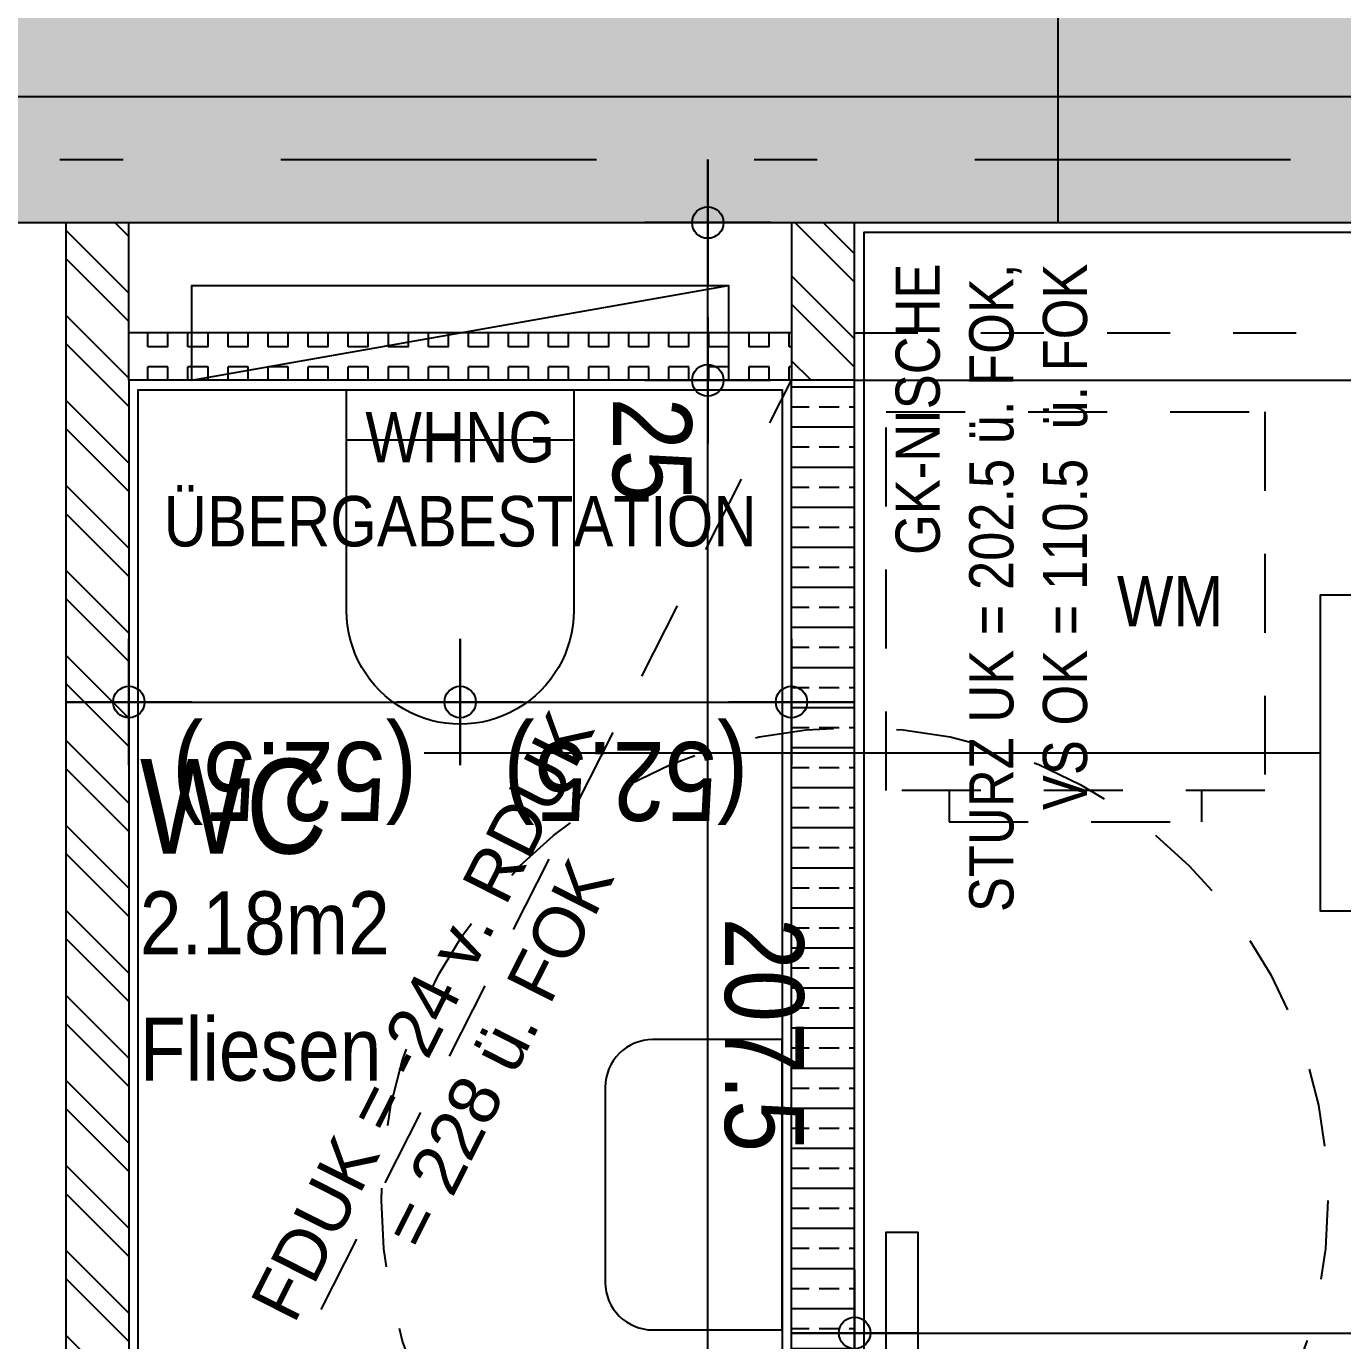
# Model space of a CAD drawing. Header units: millimetres. Extents: x 2834 to 2899, y 1629 to 1741.
# Drawn here: x 2885.495 to 2887.581, y 1683.216 to 1685.299 of the extents above; entities that cross this region are included whole.
import ezdxf
from ezdxf.enums import TextEntityAlignment as Align

# ---------------------------------------------------------------- set-up
doc = ezdxf.new("R2010")
doc.units = ezdxf.units.MM
for name, pattern in [('HIDDEN', [0.375, 0.25, -0.125]), ('HIDDEN2', [0.1875, 0.125, -0.0625]), ('STRICHPUNKT', [1, 0.5, -0.25, 0, -0.25])]:
    doc.linetypes.add(name, pattern=pattern)
for name, color, linetype in [('01-SYM-G00-L01-Aufbauten', 8, 'Continuous'), ('01-TXT---------M0', 1, 'Continuous'), ('01-TXT---------PP', 1, 'Continuous'), ('01-TXT-G00-L01-M0', 1, 'Continuous'), ('02-ANS-G00-L01-M0', 8, 'Continuous'), ('02-AXO-G00-L01-M0', 8, 'STRICHPUNKT'), ('02-DIM-G00-L01-ACHSEN', 8, 'Continuous'), ('02-DIM-G00-L01-M0', 8, 'Continuous'), ('02-DIM-G00-L01-ROHBAU', 8, 'Continuous'), ('02-FIL-G00-L01-LILA', 223, 'Continuous'), ('02-FIL-G00-L01-ORANGE', 40, 'Continuous'), ('02-FIL-G00-L01-STB', 8, 'Continuous'), ('02-FLI-G00-L01-M0', 141, 'Continuous'), ('02-HID-G00-L01-M0', 8, 'HIDDEN2'), ('02-TWA-G00-L01-M0', 4, 'Continuous'), ('02-ZWA-G00-L01-M0', 2, 'Continuous'), ('03-HID-G00-L01-M0', 8, 'HIDDEN2'), ('03-TXT-G00-L01-M0', 8, 'Continuous'), ('07-BAR-G00-L01-M0', 8, 'HIDDEN2'), ('07-SAN-G00-L01-FBHZG-EVERT', 8, 'Continuous'), ('07-SAN-G00-L01-M0', 8, 'Continuous'), ('07-SYM-G00-L01-M0', 8, 'STRICHPUNKT')]:
    doc.layers.add(name, color=color, linetype=linetype)
doc.styles.add('ARIAL', font='arial.ttf', dxfattribs={"width": 0.85})
doc.styles.get("Standard").update_dxf_attribs({"font": 'arial.ttf'})
doc.dimstyles.new('pp chromy&schneider', dxfattribs={"dimscale": 0.005, "dimtxt": 25, "dimasz": 10, "dimexe": 0, "dimexo": 0, "dimgap": 5, "dimtad": 1, "dimdec": 1, "dimlfac": 100, "dimrnd": 0.1, "dimzin": 9, "dimdsep": 46, "dimtxsty": 'ARIAL', "dimblk": 'c&s kote', "dimcen": 0, "dimse1": 1, "dimse2": 1, "dimclrd": 8, "dimclrt": 8, "dimadec": 0, "dimazin": 0, "dimtfac": 0.75, "dimtdec": 1, "dimtix": 1, "dimtmove": 2, "dimatfit": 0, "dimldrblk": 'NONE', "dimfxl": 1, "dimtolj": 1, "dimlwd": -1, "dimarcsym": 0})
pattern_1 = [(135, (2809.0749, 1625.227625), (-0.06735192, -0.06735192), []), (135, (2809.0749, 1625.27253), (-0.06735192, -0.06735192), [])]

# ---------------------------------------------------------------- blocks, each defined once
blk = doc.blocks.new('01-SQM')
at = {"layer": '01-TXT---------M0', "color": 1, "style": 'ARIAL', "width": 0.85}
blk.add_attdef('ROOM', (0, 0), '', height=0.15, dxfattribs=at)
blk.add_attdef('AREA', text='', height=0.1, dxfattribs=at).set_placement((0, -0.06), align=Align.TOP_LEFT)
at = {"layer": '01-TXT---------PP', "color": 1, "style": 'ARIAL', "width": 0.85}
blk.add_attdef('NR', text='', height=0.15, dxfattribs=at).set_placement((-0.1173, 0), align=Align.RIGHT)
blk.add_attdef('FLOOR', text='', height=0.1, dxfattribs=at).set_placement((0, -0.26), align=Align.TOP_LEFT)
blk = doc.blocks.new('c&s kote')
at = {"color": 8}
for p, q in [((0, -2), (0, 2)), ((0, 2), (0, -2)), ((-2, 0), (2, 0)), ((2, 0), (-2, 0))]:
    blk.add_line(p, q, dxfattribs=at)
blk.add_circle((0, 0), 0.5, dxfattribs=at)
blk = doc.blocks.new('*D2117')
at = {"layer": '02-DIM-G00-L01-ROHBAU', "color": 8, "transparency": 16777216}
blk.add_line((2881.9875, 1687.0968), (2893.9875, 1687.0968), dxfattribs=at)
at = {"layer": 'Defpoints', "color": 0, "transparency": 16777216}
for p in [(2894.0375, 1687.0968), (2881.9375, 1685.1876), (2894.0375, 1685.1876)]:
    blk.add_point(p, dxfattribs=at)
at = {"layer": '02-DIM-G00-L01-ROHBAU', "color": 8, "transparency": 16777216, "xscale": 0.05, "yscale": 0.05, "zscale": 0.05, "rotation": 180}
blk.add_blockref('c&s kote', (2881.9375, 1687.0968), dxfattribs=at)
at = {"layer": '02-DIM-G00-L01-ROHBAU', "color": 8, "transparency": 16777216, "xscale": 0.05, "yscale": 0.05, "zscale": 0.05}
blk.add_blockref('c&s kote', (2894.0375, 1687.0968), dxfattribs=at)
at = {"layer": '02-DIM-G00-L01-ROHBAU', "color": 8, "transparency": 16777216, "insert": (2887.9875, 1687.0079), "char_height": 0.125, "attachment_point": 5, "rotation": 180, "style": 'ARIAL'}
blk.add_mtext('\\A1;1210', dxfattribs=at)
blk = doc.blocks.new('_None')
blk = doc.blocks.new('BodenWandaufbau')
blk.add_line((0.5972, -0.3907), (0.5972, -1.8107))
blk.add_lwpolyline([(0.5972, -0.3907), (0.8472, -0.3907), (0.8472, -0.1907), (0.3472, -0.1907), (0.3472, -0.3907)], close=True)
at = {"layer": '01-TXT---------M0', "color": 0, "style": 'ARIAL', "width": 0.85}
blk.add_attdef('NR', text='', height=0.1, rotation=0, dxfattribs=at).set_placement((0.5972, -0.2907), align=Align.MIDDLE)
blk = doc.blocks.new('07-WM')
at = {"linetype": 'HIDDEN', "ltscale": 0.5}
blk.add_lwpolyline([(0.05, -0.05), (0.05, -0.65), (0.65, -0.65), (0.65, -0.05)], close=True, dxfattribs=at)
blk.add_lwpolyline([(0.65, -0.15), (0.7, -0.15), (0.7, -0.55), (0.65, -0.55)], dxfattribs=at)
blk = doc.blocks.new('07-WC')
blk.add_lwpolyline([(-0.015, -0.18), (-0.365, -0.18, -1), (-0.365, 0.18, 0), (-0.015, 0.18), (-0.015, -0.18)], format="xyb", close=True)
blk.add_lwpolyline([(-0.095, -0.18), (-0.095, 0.18)])
blk = doc.blocks.new('07-WT-WC')
blk.add_lwpolyline([(1.005, -0.015), (1.005, -0.22, -0.414214), (0.93, -0.295), (0.62, -0.295, -0.414214), (0.545, -0.22), (0.545, -0.015)], format="xyb", close=True)
blk = doc.blocks.new('*D2169')
at = {"layer": '02-DIM-G00-L01-ROHBAU', "color": 8, "transparency": 16777216}
blk.add_line((2882.1875, 1686.9276), (2889.2275, 1686.9276), dxfattribs=at)
at = {"layer": 'Defpoints', "color": 0, "transparency": 16777216}
for p in [(2889.2775, 1686.9276), (2882.1375, 1684.9876), (2889.2775, 1684.9876)]:
    blk.add_point(p, dxfattribs=at)
at = {"layer": '02-DIM-G00-L01-ROHBAU', "color": 8, "transparency": 16777216, "xscale": 0.05, "yscale": 0.05, "zscale": 0.05, "rotation": 180}
blk.add_blockref('c&s kote', (2882.1375, 1686.9276), dxfattribs=at)
at = {"layer": '02-DIM-G00-L01-ROHBAU', "color": 8, "transparency": 16777216, "xscale": 0.05, "yscale": 0.05, "zscale": 0.05}
blk.add_blockref('c&s kote', (2889.2775, 1686.9276), dxfattribs=at)
at = {"layer": '02-DIM-G00-L01-ROHBAU', "color": 8, "transparency": 16777216, "insert": (2885.7075, 1686.8399), "char_height": 0.125, "attachment_point": 5, "rotation": 180, "style": 'ARIAL'}
blk.add_mtext('\\A1;714', dxfattribs=at)
blk = doc.blocks.new('*D2421')
at = {"layer": '02-DIM-G00-L01-M0', "color": 8, "transparency": 16777216}
blk.add_line((2886.8575, 1683.2276), (2888.2575, 1683.2276), dxfattribs=at)
at = {"layer": 'Defpoints', "color": 0, "transparency": 16777216}
for p in [(2886.8075, 1684.7376), (2888.3075, 1684.7376), (2888.3075, 1683.2276)]:
    blk.add_point(p, dxfattribs=at)
at = {"layer": '02-DIM-G00-L01-M0', "color": 8, "transparency": 16777216, "xscale": 0.05, "yscale": 0.05, "zscale": 0.05, "rotation": 180}
blk.add_blockref('c&s kote', (2886.8075, 1683.2276), dxfattribs=at)
at = {"layer": '02-DIM-G00-L01-M0', "color": 8, "transparency": 16777216, "xscale": 0.05, "yscale": 0.05, "zscale": 0.05}
blk.add_blockref('c&s kote', (2888.3075, 1683.2276), dxfattribs=at)
at = {"layer": '02-DIM-G00-L01-M0', "color": 8, "transparency": 16777216, "insert": (2887.5575, 1683.1388), "char_height": 0.125, "attachment_point": 5, "rotation": 180, "style": 'ARIAL'}
blk.add_mtext('\\A1;150', dxfattribs=at)
blk = doc.blocks.new('*D2429')
at = {"layer": '02-DIM-G00-L01-M0', "color": 8, "transparency": 16777216}
blk.add_line((2886.5749, 1682.7126), (2886.5749, 1684.6876), dxfattribs=at)
at = {"layer": 'Defpoints', "color": 0, "transparency": 16777216}
for p in [(2886.3575, 1684.7376), (2886.5749, 1684.7376), (2886.3575, 1682.6626)]:
    blk.add_point(p, dxfattribs=at)
at = {"layer": '02-DIM-G00-L01-M0', "color": 8, "transparency": 16777216, "xscale": 0.05, "yscale": 0.05, "zscale": 0.05}
for p, rotation in [((2886.5749, 1684.7376), 89.99999999999999), ((2886.5749, 1682.6626), 270)]:
    blk.add_blockref('c&s kote', p, dxfattribs=dict(at, rotation=rotation))
at = {"layer": '02-DIM-G00-L01-M0', "color": 8, "transparency": 16777216, "insert": (2886.6637, 1683.7001), "char_height": 0.125, "attachment_point": 5, "rotation": 270, "style": 'ARIAL'}
blk.add_mtext('\\A1;207.5', dxfattribs=at)
blk = doc.blocks.new('*D2430')
at = {"layer": '02-DIM-G00-L01-M0', "color": 8, "transparency": 16777216}
for p, q in [((2886.5749, 1685.0376), (2886.5749, 1685.0876)), ((2886.5749, 1684.7376), (2886.5749, 1684.9876)), ((2886.5749, 1684.6876), (2886.5749, 1684.6376))]:
    blk.add_line(p, q, dxfattribs=at)
at = {"layer": 'Defpoints', "color": 0, "transparency": 16777216}
for p in [(2886.3325, 1684.9876), (2886.5749, 1684.9876), (2886.3575, 1684.7376)]:
    blk.add_point(p, dxfattribs=at)
at = {"layer": '02-DIM-G00-L01-M0', "color": 8, "transparency": 16777216, "xscale": 0.05, "yscale": 0.05, "zscale": 0.05}
for p, rotation in [((2886.5749, 1684.9876), 270), ((2886.5749, 1684.7376), 89.99999999999999)]:
    blk.add_blockref('c&s kote', p, dxfattribs=dict(at, rotation=rotation))
at = {"layer": '02-DIM-G00-L01-M0', "color": 8, "transparency": 16777216, "insert": (2886.4861, 1684.6276), "char_height": 0.125, "attachment_point": 5, "rotation": 270, "style": 'ARIAL'}
blk.add_mtext('\\A1;25', dxfattribs=at)
blk = doc.blocks.new('*D2761')
at = {"layer": '02-DIM-G00-L01-M0', "color": 8, "transparency": 16777216}
blk.add_line((2885.7075, 1684.2276), (2886.1325, 1684.2276), dxfattribs=at)
at = {"layer": 'Defpoints', "color": 0, "transparency": 16777216}
for p in [(2885.6575, 1684.7376), (2886.1825, 1684.7376), (2886.1825, 1684.2276)]:
    blk.add_point(p, dxfattribs=at)
at = {"layer": '02-DIM-G00-L01-M0', "color": 8, "transparency": 16777216, "xscale": 0.05, "yscale": 0.05, "zscale": 0.05, "rotation": 180}
blk.add_blockref('c&s kote', (2885.6575, 1684.2276), dxfattribs=at)
at = {"layer": '02-DIM-G00-L01-M0', "color": 8, "transparency": 16777216, "xscale": 0.05, "yscale": 0.05, "zscale": 0.05}
blk.add_blockref('c&s kote', (2886.1825, 1684.2276), dxfattribs=at)
at = {"layer": '02-DIM-G00-L01-M0', "color": 8, "transparency": 16777216, "insert": (2885.92, 1684.1207), "char_height": 0.125, "attachment_point": 5, "rotation": 180, "style": 'ARIAL'}
blk.add_mtext('\\A1;(52.5)', dxfattribs=at)
blk = doc.blocks.new('*D2762')
at = {"layer": '02-DIM-G00-L01-M0', "color": 8, "transparency": 16777216}
blk.add_line((2886.2325, 1684.2276), (2886.6575, 1684.2276), dxfattribs=at)
at = {"layer": 'Defpoints', "color": 0, "transparency": 16777216}
for p in [(2886.1825, 1684.7376), (2886.7075, 1684.7376), (2886.7075, 1684.2276)]:
    blk.add_point(p, dxfattribs=at)
at = {"layer": '02-DIM-G00-L01-M0', "color": 8, "transparency": 16777216, "xscale": 0.05, "yscale": 0.05, "zscale": 0.05, "rotation": 180}
blk.add_blockref('c&s kote', (2886.1825, 1684.2276), dxfattribs=at)
at = {"layer": '02-DIM-G00-L01-M0', "color": 8, "transparency": 16777216, "xscale": 0.05, "yscale": 0.05, "zscale": 0.05}
blk.add_blockref('c&s kote', (2886.7075, 1684.2276), dxfattribs=at)
at = {"layer": '02-DIM-G00-L01-M0', "color": 8, "transparency": 16777216, "insert": (2886.445, 1684.1207), "char_height": 0.125, "attachment_point": 5, "rotation": 180, "style": 'ARIAL'}
blk.add_mtext('\\A1;(52.5)', dxfattribs=at)
blk = doc.blocks.new('*D1980')
at = {"layer": '02-DIM-G00-L01-ACHSEN', "color": 8, "transparency": 16777216}
blk.add_arc((2895.1875, 1685.0876), 0.3783, 7.5792, 82.4208, dxfattribs=at)
at = {"layer": 'Defpoints', "color": 0, "transparency": 16777216}
for p in [(2895.1875, 1687.5513), (2895.5151, 1685.2768), (2863.8983, 1685.0876), (2897.5875, 1685.0876), (2895.1875, 1652.6239)]:
    blk.add_point(p, dxfattribs=at)
at = {"layer": '02-DIM-G00-L01-ACHSEN', "color": 8, "transparency": 16777216, "xscale": 0.05, "yscale": 0.05, "zscale": 0.05}
for p, rotation in [((2895.1875, 1685.4659), 176.2103799026569), ((2895.5658, 1685.0876), 273.7896200986746)]:
    blk.add_blockref('c&s kote', p, dxfattribs=dict(at, rotation=rotation))
at = {"layer": '02-DIM-G00-L01-ACHSEN', "color": 8, "transparency": 16777216, "insert": (2895.5178, 1685.4179), "char_height": 0.125, "attachment_point": 5, "rotation": 315, "style": 'ARIAL'}
blk.add_mtext('\\A1;90.00°', dxfattribs=at)
blk = doc.blocks.new('*D1938')
at = {"layer": '02-DIM-G00-L01-ACHSEN', "color": 8, "transparency": 16777216}
blk.add_arc((2867.0178, 1655.6943), 0.9468, 182.3387, 266.9683, dxfattribs=at)
at = {"layer": 'Defpoints', "color": 0, "transparency": 16777216}
for p in [(2867.0208, 1686.2513), (2863.9749, 1655.7308), (2897.5875, 1655.3274), (2866.1941, 1655.2275), (2867.0175, 1652.6239)]:
    blk.add_point(p, dxfattribs=at)
at = {"layer": '02-DIM-G00-L01-ACHSEN', "color": 8, "transparency": 16777216, "xscale": 0.05, "yscale": 0.05, "zscale": 0.05}
for p, rotation in [((2866.0711, 1655.7056), 90.82557498945935), ((2867.0177, 1654.7475), 358.4814073577396)]:
    blk.add_blockref('c&s kote', p, dxfattribs=dict(at, rotation=rotation))
at = {"layer": '02-DIM-G00-L01-ACHSEN', "color": 8, "transparency": 16777216, "insert": (2866.4075, 1655.0913), "char_height": 0.125, "attachment_point": 5, "rotation": 314.6535, "style": 'ARIAL'}
blk.add_mtext('\\A1;90.68°', dxfattribs=at)
blk = doc.blocks.new('*D1939')
at = {"layer": '02-DIM-G00-L01-ACHSEN', "color": 8, "transparency": 16777216}
blk.add_arc((2895.1875, 1655.3562), 0.9163, 273.127, 356.1855, dxfattribs=at)
at = {"layer": 'Defpoints', "color": 0, "transparency": 16777216}
for p in [(2895.1875, 1687.5513), (2863.9749, 1655.7308), (2897.5875, 1655.3274), (2895.6425, 1654.5609), (2895.1875, 1652.6239)]:
    blk.add_point(p, dxfattribs=at)
at = {"layer": '02-DIM-G00-L01-ACHSEN', "color": 8, "transparency": 16777216, "xscale": 0.05, "yscale": 0.05, "zscale": 0.05}
for p, rotation in [((2896.1037, 1655.3452), 87.74900272412883), ((2895.1875, 1654.44), 181.5634809221231)]:
    blk.add_blockref('c&s kote', p, dxfattribs=dict(at, rotation=rotation))
at = {"layer": '02-DIM-G00-L01-ACHSEN', "color": 8, "transparency": 16777216, "insert": (2895.894, 1654.6413), "char_height": 0.125, "attachment_point": 5, "rotation": 224.6562, "style": 'ARIAL'}
blk.add_mtext('\\A1;89.31°', dxfattribs=at)
blk = doc.blocks.new('*D2002')
at = {"layer": '02-DIM-G00-L01-ROHBAU', "color": 8, "transparency": 16777216}
blk.add_line((2882.1875, 1686.7276), (2888.3625, 1686.7276), dxfattribs=at)
at = {"layer": 'Defpoints', "color": 0, "transparency": 16777216}
for p in [(2888.4125, 1686.7276), (2882.1375, 1684.9876), (2888.4125, 1684.9876)]:
    blk.add_point(p, dxfattribs=at)
at = {"layer": '02-DIM-G00-L01-ROHBAU', "color": 8, "transparency": 16777216, "xscale": 0.05, "yscale": 0.05, "zscale": 0.05, "rotation": 180}
blk.add_blockref('c&s kote', (2882.1375, 1686.7276), dxfattribs=at)
at = {"layer": '02-DIM-G00-L01-ROHBAU', "color": 8, "transparency": 16777216, "xscale": 0.05, "yscale": 0.05, "zscale": 0.05}
blk.add_blockref('c&s kote', (2888.4125, 1686.7276), dxfattribs=at)
at = {"layer": '02-DIM-G00-L01-ROHBAU', "color": 8, "transparency": 16777216, "insert": (2885.275, 1686.6388), "char_height": 0.125, "attachment_point": 5, "rotation": 180, "style": 'ARIAL'}
blk.add_mtext('\\A1;627.5', dxfattribs=at)

msp = doc.modelspace()

# ---------------------------------------------------------------- hatches: boundary and pattern name
at = {"layer": '02-FIL-G00-L01-LILA'}
h = msp.add_hatch(dxfattribs=at)
h.set_pattern_fill('HONEY', color=256, scale=0.01, angle=107.0465, style=0)
h.set_pattern_definition([(90, (2924.074902, 1670.227625), (-0.0274963, 0.047625), [0.03175, -0.0635]), (210, (2924.074902, 1670.227625), (-0.02749631, -0.047624994), [0.03175, -0.0635]), (150, (2924.074902, 1670.227625), (-0.05499261, 6e-09), [-0.0635, 0.03175])])
h.paths.add_polyline_path([(2881.7375, 1685.3576), (2881.9375, 1685.1876), (2894.0375, 1685.1876), (2894.0376, 1684.1176), (2894.0375, 1684.1176), (2894.0375, 1684.0476), (2894.2375, 1684.0476), (2894.2375, 1685.3576), (2894.0375, 1685.3576)])
at = {"layer": '02-FIL-G00-L01-ORANGE'}
h = msp.add_hatch(dxfattribs=at)
h.set_pattern_fill('ANSI32', color=256, scale=0.01, angle=197.0465, style=0)
h.set_pattern_definition(pattern_1)
h.paths.add_polyline_path([(2885.6575, 1684.9876), (2885.5575, 1684.9876), (2885.5575, 1684.7376), (2885.6575, 1684.7376)])
h = msp.add_hatch(dxfattribs=at)
h.set_pattern_fill('ANSI32', color=256, scale=0.01, angle=197.0465, style=0)
h.set_pattern_definition(pattern_1)
h.paths.add_polyline_path([(2886.8075, 1684.9876), (2886.7075, 1684.9876), (2886.7075, 1684.7376), (2886.8075, 1684.7376)])
h = msp.add_hatch(dxfattribs=at)
h.set_pattern_fill('SQUARE', color=256, scale=0.01, angle=197.0465, style=0)
h.set_pattern_definition([(90, (2809.074902, 1625.227625), (-0.03175, 0), [0.03175, -0.03175]), (180, (2809.074902, 1625.227625), (0, -0.03175), [0.03175, -0.03175])])
h.paths.add_polyline_path([(2886.7075, 1684.7376), (2886.7075, 1684.8126), (2885.6575, 1684.8126), (2885.6575, 1684.7376)])
h = msp.add_hatch(dxfattribs=at)
h.set_pattern_fill('ANSI32', color=256, scale=0.01, angle=197.0465, style=0)
h.set_pattern_definition(pattern_1)
h.paths.add_polyline_path([(2885.5575, 1684.7376), (2885.5575, 1682.4576), (2885.6575, 1682.4576), (2885.6575, 1682.5626), (2885.7375, 1682.5626), (2885.7375, 1682.6626), (2885.6575, 1682.6626), (2885.6575, 1684.7376)])
h = msp.add_hatch(dxfattribs=at)
h.set_pattern_fill('BRASS', color=256, scale=0.01, angle=107.0465, style=0)
h.set_pattern_definition([(0, (2809.0749, 1625.227625), (0, 0.0635), []), (0, (2809.0749, 1625.259375), (0, 0.0635), [0.03175, -0.015875])])
h.paths.add_polyline_path([(2886.8075, 1684.7376), (2886.7075, 1684.7376), (2886.7075, 1682.6876), (2886.8075, 1682.6876)])
at = {"layer": '02-FIL-G00-L01-STB'}
h = msp.add_hatch(dxfattribs=at)
h.set_pattern_fill('ANSI33', color=256, scale=0.02, angle=107.0465, style=0)
h.set_pattern_definition([(44.70755, (2812.24186, 1647.49316), (-0.08934302, 0.09025976), []), (44.70755, (2812.33166, 1647.4927), (-0.08934302, 0.09025976), [0.0635, -0.03175])])
h.paths.add_polyline_path([(2894.0376, 1684.1176), (2894.0375, 1685.1876), (2881.9375, 1685.1876), (2881.9375, 1684.1376), (2882.0175, 1684.1376), (2882.1375, 1684.1376), (2882.1375, 1684.9876), (2889.2775, 1684.9876), (2889.2775, 1682.6126), (2889.4775, 1682.6126), (2889.4775, 1684.9876), (2893.8375, 1684.9876), (2893.8376, 1684.1176)])

# ---------------------------------------------------------------- linework, layer by layer
at = {"layer": '02-ANS-G00-L01-M0'}
msp.add_lwpolyline([(2886.8075, 1684.7376), (2888.3075, 1684.7376)], dxfattribs=at)
at = {"layer": '02-AXO-G00-L01-M0'}
msp.add_lwpolyline([(2863.8983, 1685.0876), (2897.5875, 1685.0876)], dxfattribs=at)
at = {"layer": '02-FLI-G00-L01-M0'}
for points in [[(2886.9175, 1682.6776), (2886.8225, 1682.6776), (2886.8225, 1684.9726), (2888.2925, 1684.9726), (2888.2925, 1684.4626), (2889.1925, 1684.4626), (2889.1925, 1682.6776), (2887.8475, 1682.6776)], [(2885.7175, 1682.6776), (2885.6725, 1682.6776), (2885.6725, 1684.7226), (2886.6925, 1684.7226), (2886.6925, 1682.6776), (2886.6475, 1682.6776)]]:
    msp.add_lwpolyline(points, dxfattribs=at)
at = {"layer": '02-HID-G00-L01-M0', "ltscale": 0.5}
msp.add_lwpolyline([(2886.8075, 1684.8126), (2888.3075, 1684.8126)], dxfattribs=at)
at = {"layer": '02-TWA-G00-L01-M0'}
for points in [[(2881.9375, 1685.1876), (2894.0375, 1685.1876)], [(2882.1375, 1684.9876), (2889.2775, 1684.9876)]]:
    msp.add_lwpolyline(points, dxfattribs=at)
at = {"layer": '02-ZWA-G00-L01-M0'}
for p, q in [((2885.6575, 1684.7376), (2885.6575, 1684.9876)), ((2886.7075, 1684.9876), (2886.7075, 1684.7376)), ((2886.8075, 1682.6626), (2886.8075, 1684.9876)), ((2886.7075, 1684.8126), (2885.6575, 1684.8126)), ((2886.8075, 1684.7376), (2885.6575, 1684.7376)), ((2886.7075, 1682.6626), (2886.7075, 1684.7376))]:
    msp.add_line(p, q, dxfattribs=at)
for points in [[(2885.5575, 1684.9876), (2885.5575, 1682.4576)], [(2885.6575, 1684.7376), (2885.6575, 1682.6626)]]:
    msp.add_lwpolyline(points, dxfattribs=at)
at = {"layer": '03-HID-G00-L01-M0'}
msp.add_lwpolyline([(2885.6575, 1682.6626), (2886.7075, 1684.7376)], dxfattribs=at)
at = {"layer": '07-BAR-G00-L01-M0'}
msp.add_circle((2886.8076, 1683.4376), 0.75, dxfattribs=at)
at = {"layer": '07-SAN-G00-L01-FBHZG-EVERT'}
msp.add_lwpolyline([(2885.7575, 1684.7376), (2885.7575, 1684.8876), (2886.6075, 1684.8876), (2886.6075, 1684.7376)], close=True, dxfattribs=at)
msp.add_lwpolyline([(2885.7575, 1684.7376), (2886.6075, 1684.8876)], dxfattribs=at)
at = {"layer": '07-SAN-G00-L01-M0'}
msp.add_lwpolyline([(2886.8575, 1682.7876), (2886.8575, 1683.3876), (2886.9075, 1683.3876), (2886.9075, 1682.7876)], close=True, dxfattribs=at)

# ---------------------------------------------------------------- block references
at = {"layer": '01-SYM-G00-L01-Aufbauten', "rotation": 1.83709347e-08}
msp.add_blockref('BodenWandaufbau', (2886.5323, 1686.7983), dxfattribs=at).add_auto_attribs({'NR': 'WA01'})
at = {"layer": '01-SYM-G00-L01-Aufbauten'}
ref = msp.add_blockref('BodenWandaufbau', (2887.9361, 1684.7441), dxfattribs=dict(at, rotation=270.0000000171893))
ref.add_attrib('NR', 'IW08', dxfattribs={"layer": '01-TXT---------M0', "color": 0, "height": 0.1, "rotation": 270, "style": 'ARIAL', "text_generation_flag": 6, "width": 0.85}).set_placement((2887.6454, 1684.1469), align=Align.MIDDLE)
at = {"layer": '01-TXT-G00-L01-M0', "rotation": 359.9999999940522}
msp.add_blockref('01-SQM', (2885.6749, 1683.9876), dxfattribs=at).add_auto_attribs({'ROOM': 'WC', 'AREA': '2.18m2', 'FLOOR': 'Fliesen'})
at = {"layer": '07-SAN-G00-L01-M0', "rotation": 89.99999993955115}
msp.add_blockref('07-WC', (2886.1825, 1684.7376), dxfattribs=at)
at = {"layer": '07-SAN-G00-L01-M0', "xscale": -1}
for name, p, rotation in [('07-WM', (2886.8075, 1684.7376), 90.00000000460017), ('07-WT-WC', (2886.7075, 1682.6876), 269.9999999524407)]:
    msp.add_blockref(name, p, dxfattribs=dict(at, rotation=rotation))

# ---------------------------------------------------------------- texts
at = {"layer": '03-TXT-G00-L01-M0', "insert": (2886.1825, 1683.7001), "char_height": 0.08, "width": 3.0086, "attachment_point": 5, "rotation": 63.1595}
msp.add_mtext('{\\fArial|b0|i0|c0|p34;FDUK = -24 v. RDUK \\P= 228 ü. FOK}', dxfattribs=at)
at = {"layer": '07-SAN-G00-L01-FBHZG-EVERT', "insert": (2886.1825, 1684.6876), "char_height": 0.08, "width": 1.165, "attachment_point": 2, "style": 'ARIAL'}
msp.add_mtext('WHNG ÜBERGABESTATION', dxfattribs=at)
at = {"layer": '07-SYM-G00-L01-M0', "linetype": 'Continuous', "style": 'ARIAL'}
for s, insert, char_height, width, attachment_point, rotation in [('GK-NISCHE \\PSTURZ UK = 202.5 ü. FOK, \\PVS OK = 110.5  ü. FOK', (2886.8725, 1684.9226), 0.07, 1.47, 3, 90), ('WM', (2887.3075, 1684.3876), 0.08, 0.505387, 5, 0)]:
    msp.add_mtext(s, dxfattribs=dict(at, insert=insert, char_height=char_height, width=width, attachment_point=attachment_point, rotation=rotation))

# ---------------------------------------------------------------- dimensions: what is measured, and where the dimension line sits
at = {"layer": '02-DIM-G00-L01-ACHSEN'}
for base, line1, line2, picture, middle in [((2895.5151, 1685.2768), ((2863.8983, 1685.0876), (2897.5875, 1685.0876)), ((2895.1875, 1687.5513), (2895.1875, 1652.6239)), '*D1980', (2895.5178, 1685.4179)), ((2895.6425, 1654.5609), ((2895.1875, 1687.5513), (2895.1875, 1652.6239)), ((2863.9749, 1655.7308), (2897.5875, 1655.3274)), '*D1939', (2895.894, 1654.6413)), ((2866.1941, 1655.2275), ((2867.0208, 1686.2513), (2867.0175, 1652.6239)), ((2863.9749, 1655.7308), (2897.5875, 1655.3274)), '*D1938', (2866.4075, 1655.0913))]:
    dim = msp.add_angular_dim_2l(base=base, line1=line1, line2=line2, dimstyle='pp chromy&schneider', override={"dimzin": 8, "dimadec": 2}, dxfattribs=at)
    dim.commit()
    dim.dimension.update_dxf_attribs({"geometry": picture, "text_midpoint": middle})
at = {"layer": '02-DIM-G00-L01-M0'}
dim = msp.add_linear_dim(base=(2886.5749, 1684.9876), p1=(2886.3575, 1684.7376), p2=(2886.3325, 1684.9876), angle=90, dimstyle='pp chromy&schneider', override={"dimzin": 8}, dxfattribs=at)
dim.commit()
dim.dimension.update_dxf_attribs({"geometry": '*D2430', "text_midpoint": (2886.4861, 1684.6276), "dimtype": 160})
dim = msp.add_linear_dim(base=(2886.5749, 1684.7376), p1=(2886.3575, 1682.6626), p2=(2886.3575, 1684.7376), angle=90, dimstyle='pp chromy&schneider', override={"dimzin": 8}, dxfattribs=at)
dim.commit()
dim.dimension.update_dxf_attribs({"geometry": '*D2429', "text_midpoint": (2886.6637, 1683.7001)})
for base, p1, p2, picture, middle in [((2886.1825, 1684.2276), (2885.6575, 1684.7376), (2886.1825, 1684.7376), '*D2761', (2885.92, 1684.1207)), ((2886.7075, 1684.2276), (2886.1825, 1684.7376), (2886.7075, 1684.7376), '*D2762', (2886.445, 1684.1207))]:
    dim = msp.add_linear_dim(base=base, p1=p1, p2=p2, text='(<>)', dimstyle='pp chromy&schneider', override={"dimzin": 8}, dxfattribs=at)
    dim.commit()
    dim.dimension.update_dxf_attribs({"geometry": picture, "text_midpoint": middle})
dim = msp.add_linear_dim(base=(2888.3075, 1683.2276), p1=(2886.8075, 1684.7376), p2=(2888.3075, 1684.7376), dimstyle='pp chromy&schneider', override={"dimzin": 8}, dxfattribs=at)
dim.commit()
dim.dimension.update_dxf_attribs({"geometry": '*D2421', "text_midpoint": (2887.5575, 1683.1388)})
at = {"layer": '02-DIM-G00-L01-ROHBAU'}
dim = msp.add_linear_dim(base=(2894.0375, 1687.0968), p1=(2881.9375, 1685.1876), p2=(2894.0375, 1685.1876), dimstyle='pp chromy&schneider', dxfattribs=at)
dim.commit()
dim.dimension.update_dxf_attribs({"geometry": '*D2117', "text_midpoint": (2887.9875, 1687.0079)})
for base, p2, picture, middle in [((2889.2775, 1686.9276), (2889.2775, 1684.9876), '*D2169', (2885.7075, 1686.8399)), ((2888.4125, 1686.7276), (2888.4125, 1684.9876), '*D2002', (2885.275, 1686.6388))]:
    dim = msp.add_linear_dim(base=base, p1=(2882.1375, 1684.9876), p2=p2, dimstyle='pp chromy&schneider', override={"dimzin": 8}, dxfattribs=at)
    dim.commit()
    dim.dimension.update_dxf_attribs({"geometry": picture, "text_midpoint": middle})

doc.saveas('drawing.dxf')
